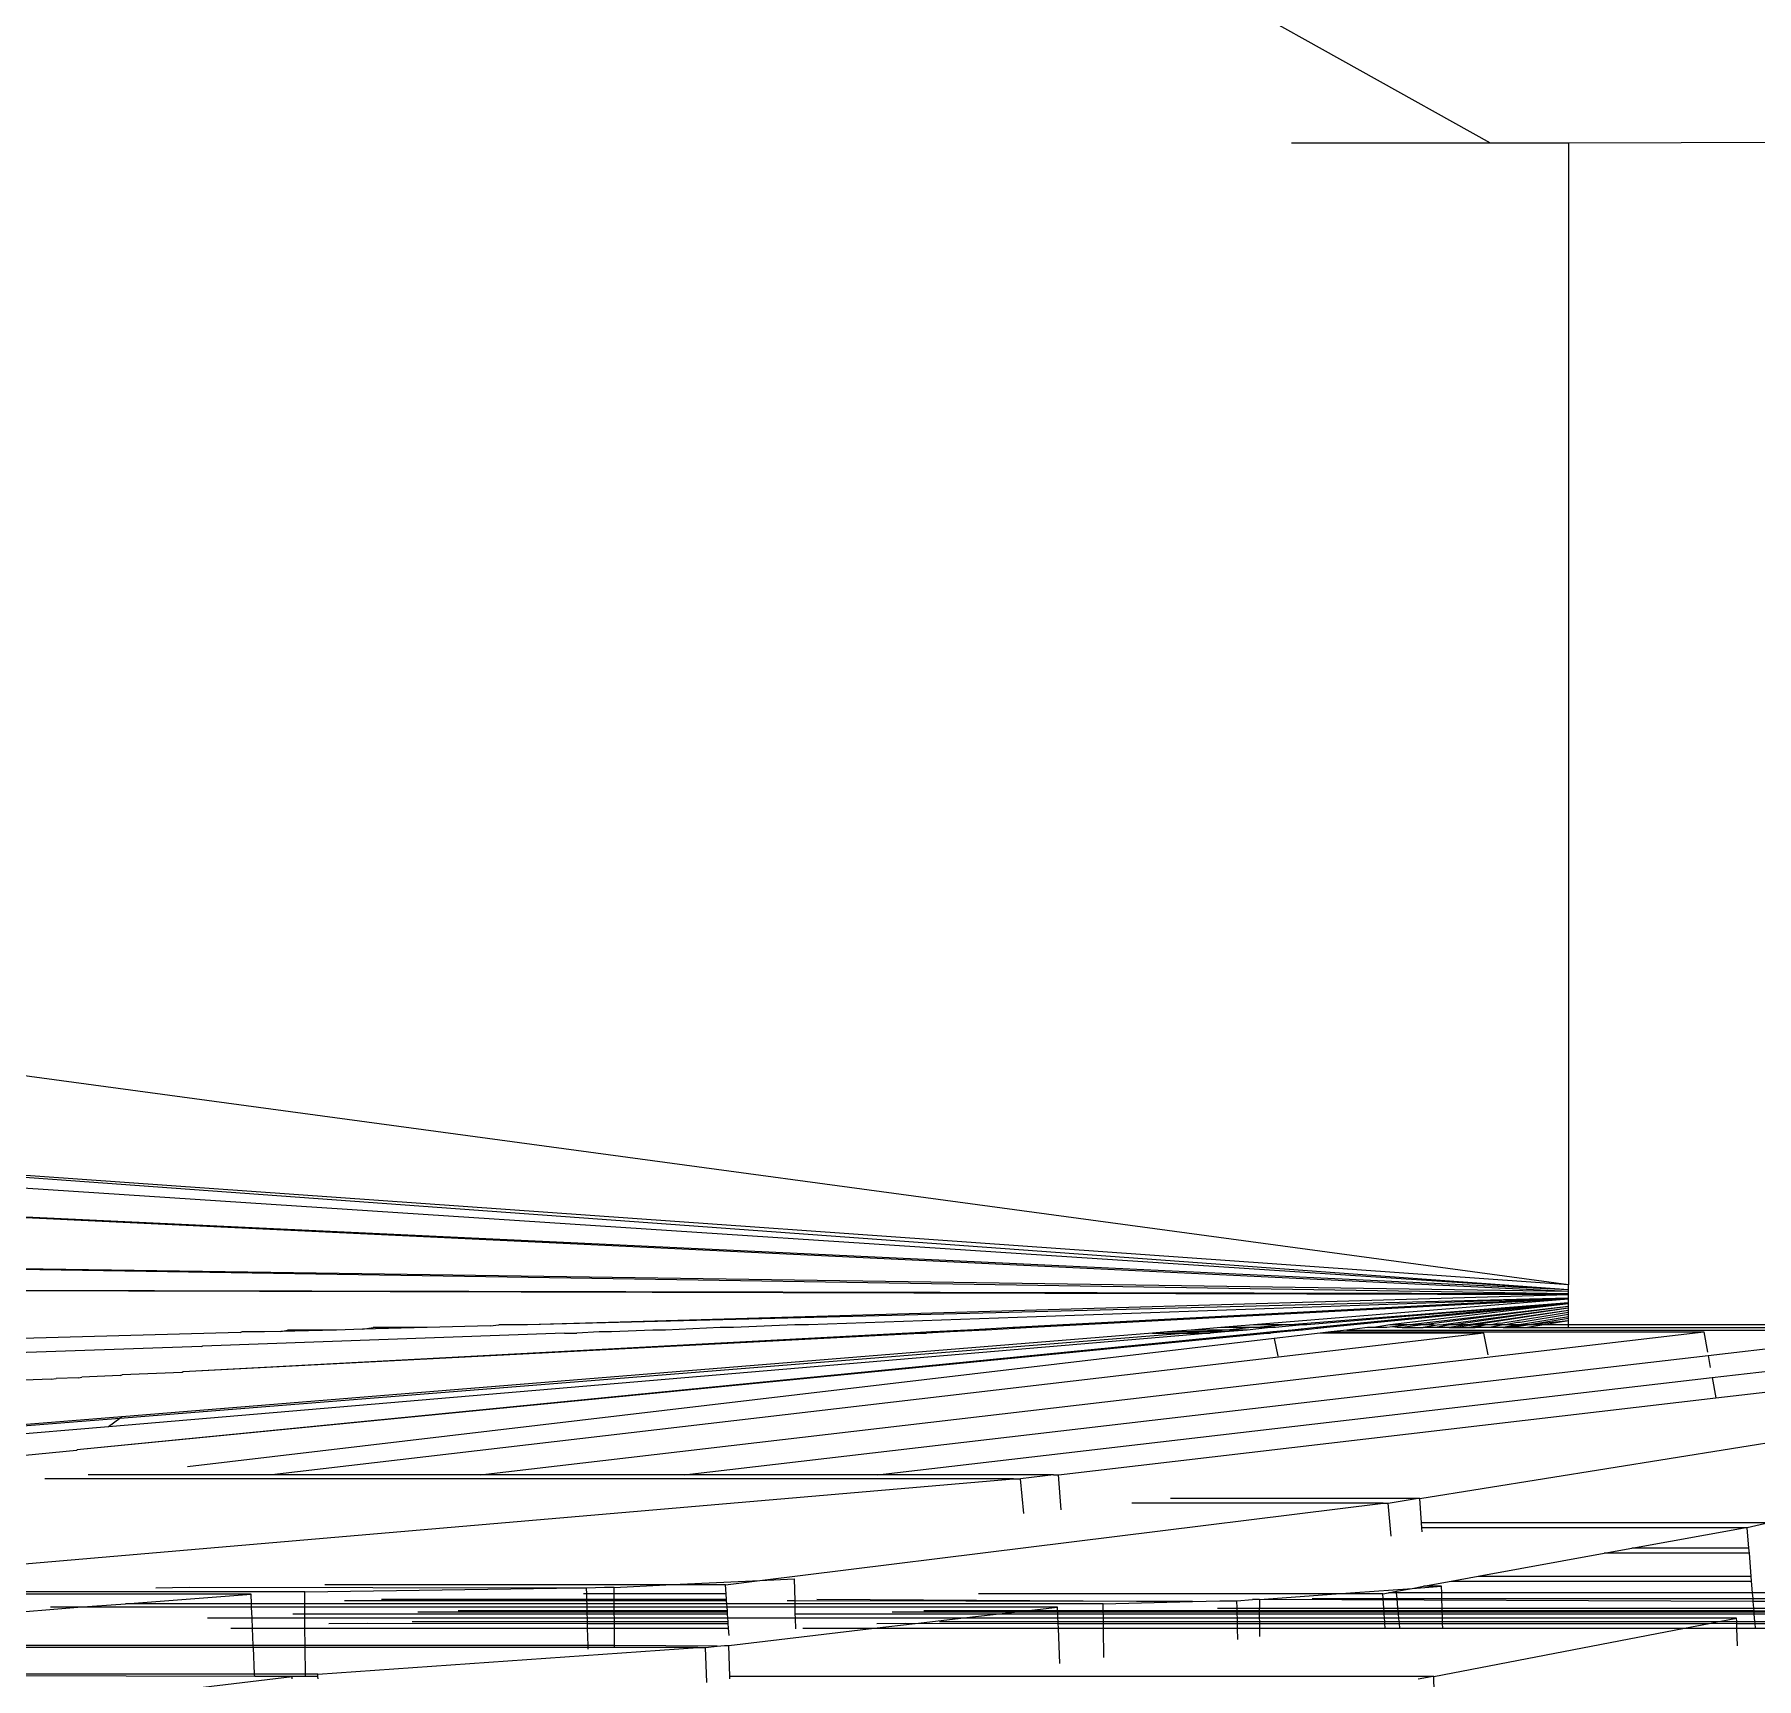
# Model space of a CAD drawing. Extents: x -24961 to 905641, y -154323 to 635957.
# Drawn here: x 395744.3 to 395796.9, y -131185.1 to -131134.9 of the extents above; entities that cross this region are included whole.
import ezdxf

# ---------------------------------------------------------------- set-up
doc = ezdxf.new("R2010")
doc.units = 0
doc.header["$LTSCALE"] = 1000
doc.header["$MEASUREMENT"] = 0

msp = doc.modelspace()

# ---------------------------------------------------------------- linework, layer by layer
for p, q in [((395734.659, -131107.954), (395788.762, -131138.177)), ((395782.696, -131138.177), (395788.762, -131138.177)), ((395788.762, -131138.177), (395791.162, -131138.171)), ((395791.162, -131138.171), (395853.61, -131138.002)), ((395791.162, -131138.171), (395791.162, -131173.044)), ((395791.162, -131173.044), (395699.994, -131160.717)), ((395791.162, -131173.197), (395710.177, -131167.299)), ((395791.162, -131173.044), (395710.177, -131167.299)), ((395791.162, -131173.197), (395710.916, -131167.919)), ((395791.162, -131173.245), (395712.814, -131169.512)), ((395791.162, -131173.197), (395712.814, -131169.512)), ((395791.162, -131173.317), (395715.954, -131172.146)), ((395791.162, -131173.245), (395715.954, -131172.146)), ((395791.162, -131173.344), (395717.05, -131173.156)), ((395791.162, -131173.317), (395717.05, -131173.156)), ((395791.162, -131173.197), (395791.162, -131173.044)), ((395791.162, -131173.245), (395791.162, -131173.197)), ((395791.162, -131173.344), (395759.364, -131174.268)), ((395791.162, -131173.447), (395759.364, -131174.268)), ((395791.162, -131173.447), (395767.948, -131174.268)), ((395791.162, -131173.447), (395775.736, -131174.268)), ((395791.162, -131173.486), (395776.311, -131174.268)), ((395791.162, -131173.486), (395781.534, -131174.268)), ((395791.162, -131173.59), (395782.659, -131174.268)), ((395791.162, -131173.59), (395783.168, -131174.268)), ((395791.162, -131173.59), (395784.283, -131174.268)), ((395791.162, -131173.624), (395784.605, -131174.268)), ((395791.162, -131173.624), (395785.702, -131174.268)), ((395791.162, -131173.701), (395786.307, -131174.268)), ((395791.162, -131173.701), (395786.715, -131174.268)), ((395791.162, -131173.759), (395787.325, -131174.268)), ((395791.162, -131173.759), (395787.668, -131174.264)), ((395791.162, -131173.317), (395791.162, -131173.245)), ((395791.162, -131173.344), (395791.162, -131173.317)), ((395791.162, -131173.447), (395791.162, -131173.344)), ((395791.162, -131173.486), (395791.162, -131173.447)), ((395791.162, -131173.59), (395791.162, -131173.486)), ((395791.162, -131173.624), (395791.162, -131173.59)), ((395791.162, -131173.701), (395791.162, -131173.624)), ((395791.162, -131173.759), (395791.162, -131173.701)), ((395791.162, -131173.825), (395791.162, -131173.759)), ((395758.224, -131174.299), (395758.484, -131174.268)), ((395759.364, -131174.268), (395758.484, -131174.268)), ((395767.523, -131174.268), (395765.65, -131174.35)), ((395767.948, -131174.268), (395767.523, -131174.268)), ((395775.71, -131174.268), (395774.209, -131174.35)), ((395776.311, -131174.268), (395774.767, -131174.35)), ((395775.736, -131174.268), (395775.71, -131174.268)), ((395776.311, -131174.268), (395775.736, -131174.268)), ((395781.534, -131174.268), (395780.533, -131174.35)), ((395782.519, -131174.268), (395781.534, -131174.268)), ((395782.519, -131174.268), (395781.64, -131174.35)), ((395783.031, -131174.268), (395782.21, -131174.35)), ((395782.659, -131174.268), (395782.519, -131174.268)), ((395783.031, -131174.268), (395782.659, -131174.268)), ((395783.168, -131174.268), (395783.031, -131174.268)), ((395784.283, -131174.268), (395783.459, -131174.35)), ((395784.605, -131174.268), (395783.777, -131174.35)), ((395784.605, -131174.268), (395784.283, -131174.268)), ((395785.702, -131174.268), (395785.208, -131174.35)), ((395786.307, -131174.268), (395785.702, -131174.268)), ((395786.307, -131174.268), (395785.782, -131174.33)), ((395786.715, -131174.268), (395786.078, -131174.35)), ((395786.715, -131174.268), (395786.307, -131174.268)), ((395787.085, -131174.285), (395786.713, -131174.35)), ((395787.025, -131174.268), (395786.715, -131174.268)), ((395787.085, -131174.285), (395787.025, -131174.268)), ((395787.556, -131174.268), (395787.08, -131174.35)), ((395787.211, -131174.268), (395787.085, -131174.285)), ((395787.243, -131174.279), (395787.211, -131174.268)), ((395787.325, -131174.268), (395787.243, -131174.279)), ((395787.556, -131174.268), (395787.325, -131174.268)), ((395788.08, -131174.268), (395787.515, -131174.35)), ((395787.641, -131174.268), (395787.556, -131174.268)), ((395787.668, -131174.264), (395787.641, -131174.268)), ((395788.08, -131174.268), (395787.668, -131174.264)), ((395788.291, -131174.268), (395787.765, -131174.35)), ((395788.247, -131174.244), (395788.08, -131174.268)), ((395788.648, -131174.268), (395788.109, -131174.35)), ((395791.162, -131173.825), (395788.247, -131174.244)), ((395788.291, -131174.268), (395788.247, -131174.244)), ((395791.162, -131173.825), (395788.291, -131174.268)), ((395788.648, -131174.268), (395788.291, -131174.268)), ((395788.648, -131174.268), (395788.302, -131174.35)), ((395788.807, -131174.268), (395788.648, -131174.268)), ((395789.161, -131174.268), (395788.748, -131174.35)), ((395788.974, -131174.219), (395788.807, -131174.268)), ((395789.161, -131174.268), (395788.807, -131174.268)), ((395789.15, -131174.213), (395788.974, -131174.219)), ((395791.162, -131173.889), (395789.15, -131174.213)), ((395789.624, -131174.268), (395789.16, -131174.35)), ((395789.962, -131174.268), (395789.16, -131174.35)), ((395789.237, -131174.268), (395789.161, -131174.268)), ((395789.604, -131174.197), (395789.237, -131174.268)), ((395789.624, -131174.268), (395789.237, -131174.268)), ((395789.962, -131174.268), (395789.469, -131174.35)), ((395789.679, -131174.195), (395789.604, -131174.197)), ((395789.65, -131174.268), (395789.624, -131174.268)), ((395791.162, -131174.017), (395789.65, -131174.268)), ((395789.962, -131174.268), (395789.65, -131174.268)), ((395791.162, -131173.948), (395789.679, -131174.195)), ((395790.399, -131174.268), (395789.902, -131174.35)), ((395791.162, -131174.07), (395789.962, -131174.268)), ((395791.162, -131174.143), (395789.962, -131174.268)), ((395790.399, -131174.268), (395789.962, -131174.268)), ((395791.162, -131174.143), (395790.399, -131174.268)), ((395791.162, -131174.268), (395790.399, -131174.268)), ((395791.162, -131173.889), (395791.162, -131173.825)), ((395791.162, -131173.948), (395791.162, -131173.889)), ((395791.162, -131174.017), (395791.162, -131173.948)), ((395791.162, -131174.07), (395791.162, -131174.017)), ((395791.162, -131174.143), (395791.162, -131174.07)), ((395791.162, -131174.268), (395791.162, -131174.143)), ((395791.162, -131174.35), (395791.162, -131174.268)), ((395814.795, -131174.268), (395791.162, -131174.268)), ((395750.58, -131174.501), (395720.413, -131175.301)), ((395782.054, -131174.519), (395745.606, -131178.085)), ((395781.743, -131174.519), (395745.606, -131178.085)), ((395780.216, -131174.519), (395746.566, -131177.376)), ((395779.519, -131174.519), (395746.911, -131177.122)), ((395778.448, -131174.519), (395746.974, -131177.075)), ((395771.551, -131174.519), (395748.842, -131175.696)), ((395770.995, -131174.519), (395748.842, -131175.696)), ((395782.168, -131174.685), (395748.972, -131178.6)), ((395760.494, -131174.519), (395749.434, -131174.913)), ((395750.58, -131174.501), (395750.636, -131174.481)), ((395751.332, -131174.481), (395750.636, -131174.481)), ((395751.829, -131174.468), (395751.332, -131174.481)), ((395788.569, -131174.519), (395751.556, -131178.846)), ((395751.829, -131174.468), (395752.026, -131174.423)), ((395753.53, -131174.423), (395751.829, -131174.468)), ((395753.53, -131174.423), (395752.026, -131174.423)), ((395754.321, -131174.402), (395753.53, -131174.423)), ((395756.296, -131174.35), (395754.321, -131174.402)), ((395754.321, -131174.402), (395754.647, -131174.35)), ((395756.296, -131174.35), (395754.647, -131174.35)), ((395758.224, -131174.299), (395756.296, -131174.35)), ((395757.913, -131178.846), (395795.288, -131174.481)), ((395760.494, -131174.519), (395760.865, -131174.519)), ((395761.553, -131174.481), (395760.865, -131174.519)), ((395761.931, -131174.481), (395761.553, -131174.481)), ((395763.187, -131174.423), (395761.931, -131174.481)), ((395763.578, -131174.423), (395763.187, -131174.423)), ((395765.243, -131174.35), (395763.578, -131174.423)), ((395765.65, -131174.35), (395765.243, -131174.35)), ((395770.995, -131174.519), (395771.029, -131174.519)), ((395771.705, -131174.481), (395771.029, -131174.519)), ((395771.029, -131174.519), (395771.551, -131174.519)), ((395772.268, -131174.481), (395771.551, -131174.519)), ((395771.738, -131174.481), (395771.705, -131174.481)), ((395772.802, -131174.423), (395771.738, -131174.481)), ((395772.268, -131174.481), (395771.738, -131174.481)), ((395773.375, -131174.423), (395772.268, -131174.481)), ((395772.833, -131174.423), (395772.802, -131174.423)), ((395774.18, -131174.35), (395772.833, -131174.423)), ((395773.375, -131174.423), (395772.833, -131174.423)), ((395774.767, -131174.35), (395773.375, -131174.423)), ((395774.209, -131174.35), (395774.18, -131174.35)), ((395774.767, -131174.35), (395774.209, -131174.35)), ((395778.913, -131174.481), (395778.448, -131174.519)), ((395778.448, -131174.519), (395779.519, -131174.519)), ((395779.63, -131174.423), (395778.913, -131174.481)), ((395779.992, -131174.481), (395778.913, -131174.481)), ((395779.992, -131174.481), (395779.519, -131174.519)), ((395779.519, -131174.519), (395780.216, -131174.519)), ((395780.533, -131174.35), (395779.63, -131174.423)), ((395780.722, -131174.423), (395779.63, -131174.423)), ((395780.722, -131174.423), (395779.992, -131174.481)), ((395780.661, -131174.481), (395779.992, -131174.481)), ((395780.661, -131174.481), (395780.216, -131174.519)), ((395781.484, -131174.35), (395780.533, -131174.35)), ((395781.347, -131174.423), (395780.661, -131174.481)), ((395781.484, -131174.35), (395780.722, -131174.423)), ((395781.347, -131174.423), (395780.722, -131174.423)), ((395782.058, -131174.35), (395781.347, -131174.423)), ((395781.64, -131174.35), (395781.484, -131174.35)), ((395782.058, -131174.35), (395781.64, -131174.35)), ((395782.126, -131174.481), (395781.743, -131174.519)), ((395781.743, -131174.519), (395782.054, -131174.519)), ((395782.438, -131174.481), (395782.054, -131174.519)), ((395782.21, -131174.35), (395782.058, -131174.35)), ((395782.716, -131174.423), (395782.126, -131174.481)), ((395782.438, -131174.481), (395782.126, -131174.481)), ((395783.577, -131174.519), (395782.168, -131174.685)), ((395782.168, -131174.685), (395782.275, -131175.22)), ((395783.031, -131174.423), (395782.438, -131174.481)), ((395783.459, -131174.35), (395782.716, -131174.423)), ((395783.031, -131174.423), (395782.716, -131174.423)), ((395783.777, -131174.35), (395783.031, -131174.423)), ((395783.777, -131174.35), (395783.459, -131174.35)), ((395783.897, -131174.481), (395783.577, -131174.519)), ((395788.569, -131174.519), (395783.577, -131174.519)), ((395784.391, -131174.423), (395783.897, -131174.481)), ((395783.897, -131174.481), (395795.288, -131174.481)), ((395785.013, -131174.35), (395784.391, -131174.423)), ((395784.391, -131174.423), (395802.06, -131174.423)), ((395785.208, -131174.35), (395785.013, -131174.35)), ((395785.612, -131174.35), (395785.208, -131174.35)), ((395785.782, -131174.33), (395785.612, -131174.35)), ((395785.923, -131174.35), (395785.782, -131174.33)), ((395786.078, -131174.35), (395785.923, -131174.35)), ((395786.078, -131174.35), (395786.713, -131174.35)), ((395787.08, -131174.35), (395786.713, -131174.35)), ((395787.515, -131174.35), (395787.08, -131174.35)), ((395787.515, -131174.35), (395787.765, -131174.35)), ((395787.765, -131174.35), (395788.109, -131174.35)), ((395788.109, -131174.35), (395788.302, -131174.35)), ((395788.748, -131174.35), (395788.302, -131174.35)), ((395788.699, -131175.183), (395788.569, -131174.519)), ((395789.16, -131174.35), (395788.748, -131174.35)), ((395789.16, -131174.35), (395789.469, -131174.35)), ((395789.469, -131174.35), (395789.902, -131174.35)), ((395789.902, -131174.35), (395791.162, -131174.35)), ((395791.162, -131174.35), (395808.646, -131174.35)), ((395795.288, -131174.481), (395795.401, -131175.103)), ((395795.418, -131175.198), (395802.06, -131174.423)), ((395749.402, -131174.924), (395721.886, -131175.898)), ((395749.402, -131174.924), (395749.434, -131174.913)), ((395778.442, -131177.178), (395795.418, -131175.198)), ((395786.612, -131179.572), (395814.87, -131175.024)), ((395795.418, -131175.198), (395795.486, -131175.572)), ((395795.541, -131175.876), (395802.168, -131175.104)), ((395745.651, -131175.883), (395745.745, -131175.861)), ((395746.923, -131175.816), (395745.745, -131175.861)), ((395746.923, -131175.816), (395746.979, -131175.795)), ((395748.815, -131175.716), (395746.979, -131175.795)), ((395748.842, -131175.696), (395748.815, -131175.716)), ((395795.653, -131176.492), (395802.267, -131175.725)), ((395744.811, -131175.927), (395743.982, -131175.955)), ((395744.811, -131175.927), (395744.962, -131175.903)), ((395745.651, -131175.883), (395744.962, -131175.903)), ((395770.047, -131178.846), (395795.541, -131175.876)), ((395795.541, -131175.876), (395795.653, -131176.492)), ((395775.581, -131178.846), (395795.653, -131176.492)), ((395746.566, -131177.376), (395741.35, -131177.819)), ((395746.911, -131177.122), (395742.256, -131177.493)), ((395746.974, -131177.075), (395742.382, -131177.448)), ((395746.911, -131177.122), (395746.566, -131177.376)), ((395746.974, -131177.075), (395746.911, -131177.122)), ((395764.142, -131178.846), (395778.442, -131177.178)), ((395745.585, -131178.101), (395738.72, -131178.764)), ((395745.606, -131178.085), (395745.585, -131178.101)), ((395741.632, -131181.769), (395774.21, -131178.964)), ((395774.21, -131178.964), (395744.619, -131178.964)), ((395746.276, -131178.846), (395745.938, -131178.846)), ((395751.556, -131178.846), (395746.276, -131178.846)), ((395755.722, -131178.846), (395751.556, -131178.846)), ((395757.913, -131178.846), (395755.722, -131178.846)), ((395760.728, -131178.846), (395757.913, -131178.846)), ((395764.142, -131178.846), (395760.728, -131178.846)), ((395770.047, -131178.846), (395764.142, -131178.846)), ((395775.429, -131178.846), (395770.047, -131178.846)), ((395774.21, -131178.964), (395774.414, -131178.964)), ((395775.429, -131178.846), (395774.414, -131178.964)), ((395774.521, -131180.028), (395774.414, -131178.964)), ((395775.429, -131178.846), (395775.581, -131178.846)), ((395775.659, -131179.912), (395775.581, -131178.846)), ((395766.458, -131182.068), (395785.501, -131179.71)), ((395785.501, -131179.71), (395777.82, -131179.71)), ((395786.502, -131179.572), (395779, -131179.572)), ((395785.501, -131179.71), (395785.644, -131179.71)), ((395785.644, -131179.71), (395786.502, -131179.572)), ((395785.739, -131180.719), (395785.644, -131179.71)), ((395786.612, -131179.572), (395786.502, -131179.572)), ((395786.666, -131180.309), (395786.612, -131179.572)), ((395797.274, -131180.309), (395786.666, -131180.309)), ((395786.677, -131180.459), (395786.666, -131180.309)), ((395796.526, -131180.459), (395786.677, -131180.459)), ((395786.687, -131180.587), (395786.677, -131180.459)), ((395793.096, -131181.086), (395796.526, -131180.459)), ((395796.619, -131180.459), (395796.526, -131180.459)), ((395797.274, -131180.309), (395796.619, -131180.459)), ((395796.669, -131181.086), (395796.619, -131180.459)), ((395792.251, -131181.24), (395793.096, -131181.086)), ((395796.669, -131181.086), (395793.096, -131181.086)), ((395796.682, -131181.24), (395796.669, -131181.086)), ((395788.396, -131181.944), (395792.251, -131181.24)), ((395796.682, -131181.24), (395792.251, -131181.24)), ((395796.739, -131181.944), (395796.682, -131181.24)), ((395763.584, -131182.199), (395766.458, -131182.068)), ((395765.406, -131182.199), (395766.458, -131182.068)), ((395766.458, -131182.068), (395767.514, -131182.021)), ((395767.532, -131182.689), (395767.514, -131182.021)), ((395786.73, -131182.248), (395787.574, -131182.094)), ((395787.574, -131182.094), (395788.396, -131181.944)), ((395787.574, -131182.094), (395796.751, -131182.094)), ((395788.396, -131181.944), (395796.739, -131181.944)), ((395796.751, -131182.094), (395796.739, -131181.944)), ((395796.779, -131182.443), (395796.751, -131182.094)), ((395752.555, -131182.418), (395742.757, -131182.418)), ((395750.916, -131182.491), (395742.759, -131182.491)), ((395747.082, -131182.787), (395750.916, -131182.491)), ((395749.029, -131182.283), (395748.005, -131182.308)), ((395760.245, -131182.308), (395749.029, -131182.283)), ((395750.93, -131182.787), (395750.916, -131182.491)), ((395752.555, -131182.418), (395760.245, -131182.308)), ((395752.558, -131182.787), (395752.555, -131182.418)), ((395763.584, -131182.199), (395753.171, -131182.199)), ((395761.175, -131182.689), (395753.773, -131182.689)), ((395761.174, -131182.655), (395754.898, -131182.655)), ((395761.165, -131182.308), (395760.245, -131182.308)), ((395761.17, -131182.475), (395761.073, -131182.475)), ((395761.717, -131182.283), (395761.165, -131182.308)), ((395761.17, -131182.475), (395761.165, -131182.308)), ((395762.007, -131182.475), (395761.17, -131182.475)), ((395761.174, -131182.655), (395761.17, -131182.475)), ((395762.009, -131182.655), (395761.174, -131182.655)), ((395761.175, -131182.689), (395761.174, -131182.655)), ((395762.009, -131182.689), (395761.175, -131182.689)), ((395761.178, -131182.787), (395761.175, -131182.689)), ((395762.005, -131182.283), (395761.717, -131182.283)), ((395762.005, -131182.283), (395763.584, -131182.199)), ((395762.007, -131182.475), (395762.005, -131182.283)), ((395765.427, -131182.475), (395762.007, -131182.475)), ((395762.009, -131182.655), (395762.007, -131182.475)), ((395765.44, -131182.655), (395762.009, -131182.655)), ((395762.009, -131182.689), (395762.009, -131182.655)), ((395765.442, -131182.689), (395762.009, -131182.689)), ((395762.01, -131182.787), (395762.009, -131182.689)), ((395765.406, -131182.199), (395763.584, -131182.199)), ((395765.427, -131182.475), (395765.406, -131182.199)), ((395765.44, -131182.655), (395765.427, -131182.475)), ((395765.442, -131182.689), (395765.44, -131182.655)), ((395765.45, -131182.787), (395765.442, -131182.689)), ((395767.532, -131182.689), (395767.296, -131182.689)), ((395777.963, -131182.712), (395767.532, -131182.689)), ((395767.535, -131182.787), (395767.532, -131182.689)), ((395777.963, -131182.712), (395768.197, -131182.655)), ((395784.064, -131182.475), (395773.14, -131182.475)), ((395779.675, -131182.712), (395780.503, -131182.689)), ((395780.503, -131182.689), (395781.031, -131182.689)), ((395781.031, -131182.689), (395781.51, -131182.655)), ((395781.037, -131182.918), (395781.031, -131182.689)), ((395781.718, -131182.655), (395781.51, -131182.655)), ((395781.718, -131182.655), (395784.064, -131182.475)), ((395796.801, -131182.712), (395781.718, -131182.655)), ((395781.718, -131182.655), (395781.721, -131182.918)), ((395783.324, -131182.618), (395785.498, -131182.618)), ((395784.064, -131182.475), (395786.384, -131182.312)), ((395785.489, -131182.475), (395784.064, -131182.475)), ((395785.489, -131182.475), (395785.664, -131182.443)), ((395785.498, -131182.618), (395785.489, -131182.475)), ((395785.498, -131182.618), (395785.92, -131182.618)), ((395785.518, -131182.918), (395785.498, -131182.618)), ((395785.664, -131182.443), (395785.899, -131182.4)), ((395785.903, -131182.443), (395785.664, -131182.443)), ((395785.899, -131182.4), (395786.384, -131182.312)), ((395785.903, -131182.443), (395785.899, -131182.4)), ((395787.287, -131182.443), (395785.903, -131182.443)), ((395785.92, -131182.618), (395785.903, -131182.443)), ((395785.92, -131182.618), (395787.292, -131182.618)), ((395785.948, -131182.918), (395785.92, -131182.618)), ((395786.384, -131182.312), (395787.283, -131182.248)), ((395786.384, -131182.312), (395786.73, -131182.248)), ((395787.283, -131182.248), (395786.73, -131182.248)), ((395787.287, -131182.443), (395787.283, -131182.248)), ((395796.779, -131182.443), (395787.287, -131182.443)), ((395787.292, -131182.618), (395787.287, -131182.443)), ((395787.292, -131182.618), (395796.793, -131182.618)), ((395787.299, -131182.918), (395787.292, -131182.618)), ((395803.434, -131182.443), (395796.779, -131182.443)), ((395796.793, -131182.618), (395796.779, -131182.443)), ((395796.801, -131182.712), (395796.793, -131182.618)), ((395796.793, -131182.618), (395802.345, -131182.618)), ((395743.042, -131183.096), (395745.63, -131182.887)), ((395745.63, -131182.887), (395744.795, -131182.887)), ((395745.63, -131182.887), (395747.082, -131182.787)), ((395750.934, -131182.887), (395745.63, -131182.887)), ((395750.93, -131182.787), (395747.082, -131182.787)), ((395750.949, -131183.226), (395749.585, -131183.226)), ((395752.558, -131182.787), (395750.93, -131182.787)), ((395750.934, -131182.887), (395750.93, -131182.787)), ((395752.559, -131182.887), (395750.934, -131182.887)), ((395750.949, -131183.226), (395750.934, -131182.887)), ((395752.561, -131183.226), (395750.949, -131183.226)), ((395750.962, -131183.529), (395750.949, -131183.226)), ((395752.56, -131183.102), (395752.194, -131183.102)), ((395761.178, -131182.787), (395752.558, -131182.787)), ((395752.559, -131182.887), (395752.558, -131182.787)), ((395761.181, -131182.887), (395752.559, -131182.887)), ((395752.56, -131183.102), (395752.559, -131182.887)), ((395761.186, -131183.102), (395752.56, -131183.102)), ((395752.561, -131183.226), (395752.56, -131183.102)), ((395761.19, -131183.226), (395752.561, -131183.226)), ((395752.564, -131183.529), (395752.561, -131183.226)), ((395761.185, -131183.038), (395756.008, -131183.038)), ((395761.184, -131182.997), (395757.245, -131182.997)), ((395762.01, -131182.787), (395761.178, -131182.787)), ((395761.181, -131182.887), (395761.178, -131182.787)), ((395762.011, -131182.887), (395761.181, -131182.887)), ((395761.184, -131182.997), (395761.181, -131182.887)), ((395762.011, -131182.997), (395761.184, -131182.997)), ((395761.185, -131183.038), (395761.184, -131182.997)), ((395762.012, -131183.038), (395761.185, -131183.038)), ((395761.186, -131183.102), (395761.185, -131183.038)), ((395762.012, -131183.102), (395761.186, -131183.102)), ((395761.19, -131183.226), (395761.186, -131183.102)), ((395762.013, -131183.226), (395761.19, -131183.226)), ((395761.193, -131183.327), (395761.19, -131183.226)), ((395765.45, -131182.787), (395762.01, -131182.787)), ((395762.011, -131182.887), (395762.01, -131182.787)), ((395765.457, -131182.887), (395762.011, -131182.887)), ((395762.011, -131182.997), (395762.011, -131182.887)), ((395765.465, -131182.997), (395762.011, -131182.997)), ((395762.012, -131183.038), (395762.011, -131182.997)), ((395765.468, -131183.038), (395762.012, -131183.038)), ((395762.012, -131183.102), (395762.012, -131183.038)), ((395765.473, -131183.102), (395762.012, -131183.102)), ((395762.013, -131183.226), (395762.012, -131183.102)), ((395762.014, -131183.327), (395762.013, -131183.226)), ((395765.482, -131183.226), (395762.013, -131183.226)), ((395767.535, -131182.787), (395765.45, -131182.787)), ((395765.457, -131182.887), (395765.45, -131182.787)), ((395765.465, -131182.997), (395765.457, -131182.887)), ((395767.537, -131182.887), (395765.457, -131182.887)), ((395765.468, -131183.038), (395765.465, -131182.997)), ((395765.473, -131183.102), (395765.468, -131183.038)), ((395765.482, -131183.226), (395765.473, -131183.102)), ((395765.489, -131183.327), (395765.482, -131183.226)), ((395767.547, -131183.226), (395765.482, -131183.226)), ((395767.534, -131183.102), (395767.537, -131182.887)), ((395773.674, -131183.102), (395767.534, -131183.102)), ((395767.547, -131183.226), (395767.534, -131183.102)), ((395767.537, -131182.887), (395767.535, -131182.787)), ((395776.946, -131182.787), (395767.535, -131182.787)), ((395775.549, -131182.887), (395767.537, -131182.887)), ((395767.555, -131183.55), (395767.547, -131183.226)), ((395772.595, -131183.226), (395767.547, -131183.226)), ((395774.231, -131183.038), (395770.504, -131183.038)), ((395771.301, -131183.374), (395772.595, -131183.226)), ((395774.592, -131182.997), (395771.468, -131182.997)), ((395772.595, -131183.226), (395773.674, -131183.102)), ((395775.563, -131183.226), (395772.595, -131183.226)), ((395773.674, -131183.102), (395774.231, -131183.038)), ((395775.558, -131183.102), (395773.674, -131183.102)), ((395774.231, -131183.038), (395774.592, -131182.997)), ((395775.555, -131183.038), (395774.231, -131183.038)), ((395774.592, -131182.997), (395775.549, -131182.887)), ((395775.554, -131182.997), (395774.592, -131182.997)), ((395775.554, -131182.997), (395775.549, -131182.887)), ((395775.555, -131183.038), (395775.554, -131182.997)), ((395776.948, -131182.997), (395775.554, -131182.997)), ((395776.948, -131183.038), (395775.555, -131183.038)), ((395775.558, -131183.102), (395775.555, -131183.038)), ((395775.563, -131183.226), (395775.558, -131183.102)), ((395776.949, -131183.102), (395775.558, -131183.102)), ((395775.567, -131183.327), (395775.563, -131183.226)), ((395776.95, -131183.226), (395775.563, -131183.226)), ((395776.946, -131182.787), (395779.675, -131182.712)), ((395776.948, -131182.997), (395776.946, -131182.787)), ((395776.948, -131183.038), (395776.948, -131182.997)), ((395781.039, -131182.997), (395776.948, -131182.997)), ((395776.949, -131183.102), (395776.948, -131183.038)), ((395781.04, -131183.038), (395776.948, -131183.038)), ((395776.95, -131183.226), (395776.949, -131183.102)), ((395781.041, -131183.102), (395776.949, -131183.102)), ((395776.951, -131183.327), (395776.95, -131183.226)), ((395781.045, -131183.226), (395776.95, -131183.226)), ((395779.675, -131182.712), (395777.963, -131182.712)), ((395780.435, -131182.918), (395781.037, -131182.918)), ((395781.037, -131182.918), (395781.721, -131182.918)), ((395781.039, -131182.997), (395781.037, -131182.918)), ((395781.04, -131183.038), (395781.039, -131182.997)), ((395781.722, -131182.997), (395781.039, -131182.997)), ((395781.041, -131183.102), (395781.04, -131183.038)), ((395781.722, -131183.038), (395781.04, -131183.038)), ((395781.045, -131183.226), (395781.041, -131183.102)), ((395781.723, -131183.102), (395781.041, -131183.102)), ((395781.047, -131183.327), (395781.045, -131183.226)), ((395781.724, -131183.226), (395781.045, -131183.226)), ((395781.721, -131182.918), (395785.518, -131182.918)), ((395781.722, -131182.997), (395781.721, -131182.918)), ((395781.722, -131183.038), (395781.722, -131182.997)), ((395785.523, -131182.997), (395781.722, -131182.997)), ((395781.723, -131183.102), (395781.722, -131183.038)), ((395785.525, -131183.038), (395781.722, -131183.038)), ((395781.724, -131183.226), (395781.723, -131183.102)), ((395785.53, -131183.102), (395781.723, -131183.102)), ((395781.725, -131183.327), (395781.724, -131183.226)), ((395785.538, -131183.226), (395781.724, -131183.226)), ((395785.523, -131182.997), (395785.518, -131182.918)), ((395785.518, -131182.918), (395785.948, -131182.918)), ((395785.525, -131183.038), (395785.523, -131182.997)), ((395785.956, -131182.997), (395785.523, -131182.997)), ((395785.53, -131183.102), (395785.525, -131183.038)), ((395785.96, -131183.038), (395785.525, -131183.038)), ((395785.538, -131183.226), (395785.53, -131183.102)), ((395785.966, -131183.102), (395785.53, -131183.102)), ((395785.544, -131183.327), (395785.538, -131183.226)), ((395785.978, -131183.226), (395785.538, -131183.226)), ((395785.956, -131182.997), (395785.948, -131182.918)), ((395785.948, -131182.918), (395787.299, -131182.918)), ((395785.96, -131183.038), (395785.956, -131182.997)), ((395787.301, -131182.997), (395785.956, -131182.997)), ((395785.966, -131183.102), (395785.96, -131183.038)), ((395787.302, -131183.038), (395785.96, -131183.038)), ((395785.978, -131183.226), (395785.966, -131183.102)), ((395787.304, -131183.102), (395785.966, -131183.102)), ((395785.987, -131183.327), (395785.978, -131183.226)), ((395787.307, -131183.226), (395785.978, -131183.226)), ((395787.301, -131182.997), (395787.299, -131182.918)), ((395787.299, -131182.918), (395796.818, -131182.918)), ((395787.302, -131183.038), (395787.301, -131182.997)), ((395796.824, -131182.997), (395787.301, -131182.997)), ((395787.304, -131183.102), (395787.302, -131183.038)), ((395796.827, -131183.038), (395787.302, -131183.038)), ((395787.307, -131183.226), (395787.304, -131183.102)), ((395796.832, -131183.102), (395787.304, -131183.102)), ((395787.309, -131183.327), (395787.307, -131183.226)), ((395796.292, -131183.226), (395787.307, -131183.226)), ((395795.761, -131183.327), (395796.292, -131183.226)), ((395796.295, -131183.327), (395796.292, -131183.226)), ((395796.818, -131182.918), (395796.801, -131182.712)), ((395801.553, -131182.712), (395796.801, -131182.712)), ((395796.824, -131182.997), (395796.818, -131182.918)), ((395796.818, -131182.918), (395799.809, -131182.918)), ((395796.827, -131183.038), (395796.824, -131182.997)), ((395799.034, -131183.009), (395796.824, -131182.997)), ((395796.832, -131183.102), (395796.827, -131183.038)), ((395798.502, -131183.038), (395796.827, -131183.038)), ((395796.851, -131183.327), (395796.832, -131183.102)), ((395797.308, -131183.102), (395796.832, -131183.102)), ((395750.302, -131183.529), (395750.962, -131183.529)), ((395750.962, -131183.529), (395752.564, -131183.529)), ((395750.986, -131184.053), (395750.962, -131183.529)), ((395752.564, -131183.529), (395761.198, -131183.529)), ((395752.568, -131184.053), (395752.564, -131183.529)), ((395753.291, -131183.385), (395754.465, -131183.374)), ((395754.465, -131183.374), (395761.194, -131183.385)), ((395755.835, -131183.327), (395761.193, -131183.327)), ((395761.193, -131183.327), (395762.014, -131183.327)), ((395761.194, -131183.385), (395761.193, -131183.327)), ((395761.194, -131183.385), (395762.015, -131183.385)), ((395761.198, -131183.529), (395761.194, -131183.385)), ((395761.198, -131183.529), (395762.016, -131183.529)), ((395761.212, -131184.053), (395761.198, -131183.529)), ((395762.014, -131183.327), (395765.489, -131183.327)), ((395762.015, -131183.385), (395762.014, -131183.327)), ((395762.015, -131183.385), (395765.493, -131183.385)), ((395762.016, -131183.529), (395762.015, -131183.385)), ((395762.016, -131183.529), (395765.504, -131183.529)), ((395762.02, -131184.053), (395762.016, -131183.529)), ((395765.493, -131183.385), (395765.489, -131183.327)), ((395765.504, -131183.529), (395765.493, -131183.385)), ((395765.52, -131183.747), (395765.504, -131183.529)), ((395765.513, -131184.053), (395769.95, -131183.529)), ((395767.771, -131183.529), (395769.95, -131183.529)), ((395769.95, -131183.529), (395771.203, -131183.385)), ((395769.95, -131183.529), (395775.575, -131183.529)), ((395770.027, -131183.385), (395770.913, -131183.374)), ((395770.913, -131183.374), (395771.203, -131183.385)), ((395771.203, -131183.385), (395771.301, -131183.374)), ((395771.301, -131183.374), (395775.569, -131183.385)), ((395771.947, -131183.327), (395775.567, -131183.327)), ((395775.567, -131183.327), (395776.951, -131183.327)), ((395775.569, -131183.385), (395775.567, -131183.327)), ((395775.569, -131183.385), (395776.952, -131183.385)), ((395775.575, -131183.529), (395775.569, -131183.385)), ((395775.575, -131183.529), (395776.953, -131183.529)), ((395775.619, -131184.606), (395775.575, -131183.529)), ((395776.951, -131183.327), (395781.047, -131183.327)), ((395776.952, -131183.385), (395776.951, -131183.327)), ((395776.953, -131183.529), (395776.952, -131183.385)), ((395776.952, -131183.385), (395781.049, -131183.385)), ((395776.953, -131183.529), (395781.052, -131183.529)), ((395776.962, -131184.425), (395776.953, -131183.529)), ((395781.049, -131183.385), (395781.047, -131183.327)), ((395781.047, -131183.327), (395781.725, -131183.327)), ((395781.052, -131183.529), (395781.049, -131183.385)), ((395781.049, -131183.385), (395781.725, -131183.385)), ((395781.061, -131183.876), (395781.052, -131183.529)), ((395781.052, -131183.529), (395781.727, -131183.529)), ((395781.725, -131183.385), (395781.725, -131183.327)), ((395781.725, -131183.327), (395785.544, -131183.327)), ((395781.727, -131183.529), (395781.725, -131183.385)), ((395781.725, -131183.385), (395785.548, -131183.385)), ((395781.729, -131183.786), (395781.727, -131183.529)), ((395781.727, -131183.529), (395785.557, -131183.529)), ((395785.548, -131183.385), (395785.544, -131183.327)), ((395785.544, -131183.327), (395785.987, -131183.327)), ((395785.557, -131183.529), (395785.548, -131183.385)), ((395785.548, -131183.385), (395785.993, -131183.385)), ((395785.557, -131183.529), (395786.006, -131183.529)), ((395785.993, -131183.385), (395785.987, -131183.327)), ((395785.987, -131183.327), (395787.309, -131183.327)), ((395786.006, -131183.529), (395785.993, -131183.385)), ((395785.993, -131183.385), (395787.311, -131183.385)), ((395786.006, -131183.529), (395787.314, -131183.529)), ((395787.047, -131184.999), (395794.697, -131183.529)), ((395787.311, -131183.385), (395787.309, -131183.327)), ((395787.309, -131183.327), (395795.761, -131183.327)), ((395787.314, -131183.529), (395787.311, -131183.385)), ((395787.311, -131183.385), (395795.453, -131183.385)), ((395787.314, -131183.529), (395794.697, -131183.529)), ((395794.697, -131183.529), (395795.453, -131183.385)), ((395794.697, -131183.529), (395796.301, -131183.529)), ((395795.453, -131183.385), (395795.512, -131183.374)), ((395795.512, -131183.374), (395795.761, -131183.327)), ((395795.512, -131183.374), (395796.297, -131183.385)), ((395795.761, -131183.327), (395796.295, -131183.327)), ((395796.297, -131183.385), (395796.295, -131183.327)), ((395796.295, -131183.327), (395796.851, -131183.327)), ((395796.301, -131183.529), (395796.297, -131183.385)), ((395796.297, -131183.385), (395796.855, -131183.385)), ((395796.318, -131184.068), (395796.301, -131183.529)), ((395796.301, -131183.529), (395796.867, -131183.529)), ((395796.855, -131183.385), (395796.851, -131183.327)), ((395796.851, -131183.327), (395797.31, -131183.327)), ((395796.867, -131183.529), (395796.855, -131183.385)), ((395796.855, -131183.385), (395797.311, -131183.385)), ((395796.867, -131183.529), (395797.312, -131183.529)), ((395750.986, -131184.053), (395743.065, -131184.053)), ((395750.989, -131184.12), (395743.066, -131184.12)), ((395750.989, -131184.12), (395750.986, -131184.053)), ((395752.568, -131184.053), (395750.986, -131184.053)), ((395751.025, -131184.931), (395750.989, -131184.12)), ((395752.569, -131184.12), (395750.989, -131184.12)), ((395752.569, -131184.12), (395752.568, -131184.053)), ((395761.212, -131184.053), (395752.568, -131184.053)), ((395752.576, -131184.931), (395752.569, -131184.12)), ((395761.214, -131184.12), (395752.569, -131184.12)), ((395752.959, -131184.931), (395764.566, -131184.12)), ((395761.214, -131184.12), (395761.212, -131184.053)), ((395762.02, -131184.053), (395761.212, -131184.053)), ((395761.215, -131184.165), (395761.214, -131184.12)), ((395764.566, -131184.12), (395761.214, -131184.12)), ((395762.021, -131184.087), (395762.02, -131184.053)), ((395765.154, -131184.079), (395762.02, -131184.053)), ((395764.566, -131184.12), (395764.795, -131184.12)), ((395764.795, -131184.12), (395765.154, -131184.079)), ((395764.838, -131185.185), (395764.795, -131184.12)), ((395765.154, -131184.079), (395765.373, -131184.053)), ((395765.373, -131184.053), (395765.513, -131184.053)), ((395765.536, -131184.999), (395765.513, -131184.053)), ((395740.891, -131186.349), (395752.171, -131185.006)), ((395751.025, -131184.931), (395743.086, -131184.931)), ((395751.028, -131184.999), (395743.088, -131184.984)), ((395751.028, -131184.999), (395751.025, -131184.931)), ((395752.576, -131184.931), (395751.025, -131184.931)), ((395752.171, -131185.006), (395751.028, -131184.999)), ((395752.576, -131184.999), (395752.171, -131185.006)), ((395752.174, -131185.076), (395752.171, -131185.006)), ((395752.576, -131184.999), (395752.576, -131184.931)), ((395752.959, -131184.931), (395752.576, -131184.931)), ((395752.961, -131184.999), (395752.576, -131184.999)), ((395752.961, -131184.999), (395752.959, -131184.931)), ((395752.963, -131185.076), (395752.961, -131184.999)), ((395786.963, -131184.999), (395765.536, -131184.999)), ((395765.538, -131185.076), (395765.536, -131184.999)), ((395786.562, -131185.076), (395786.963, -131184.999)), ((395787.047, -131184.999), (395786.963, -131184.999)), ((395787.066, -131185.961), (395787.047, -131184.999))]:
    msp.add_line(p, q)

doc.saveas('drawing.dxf')
